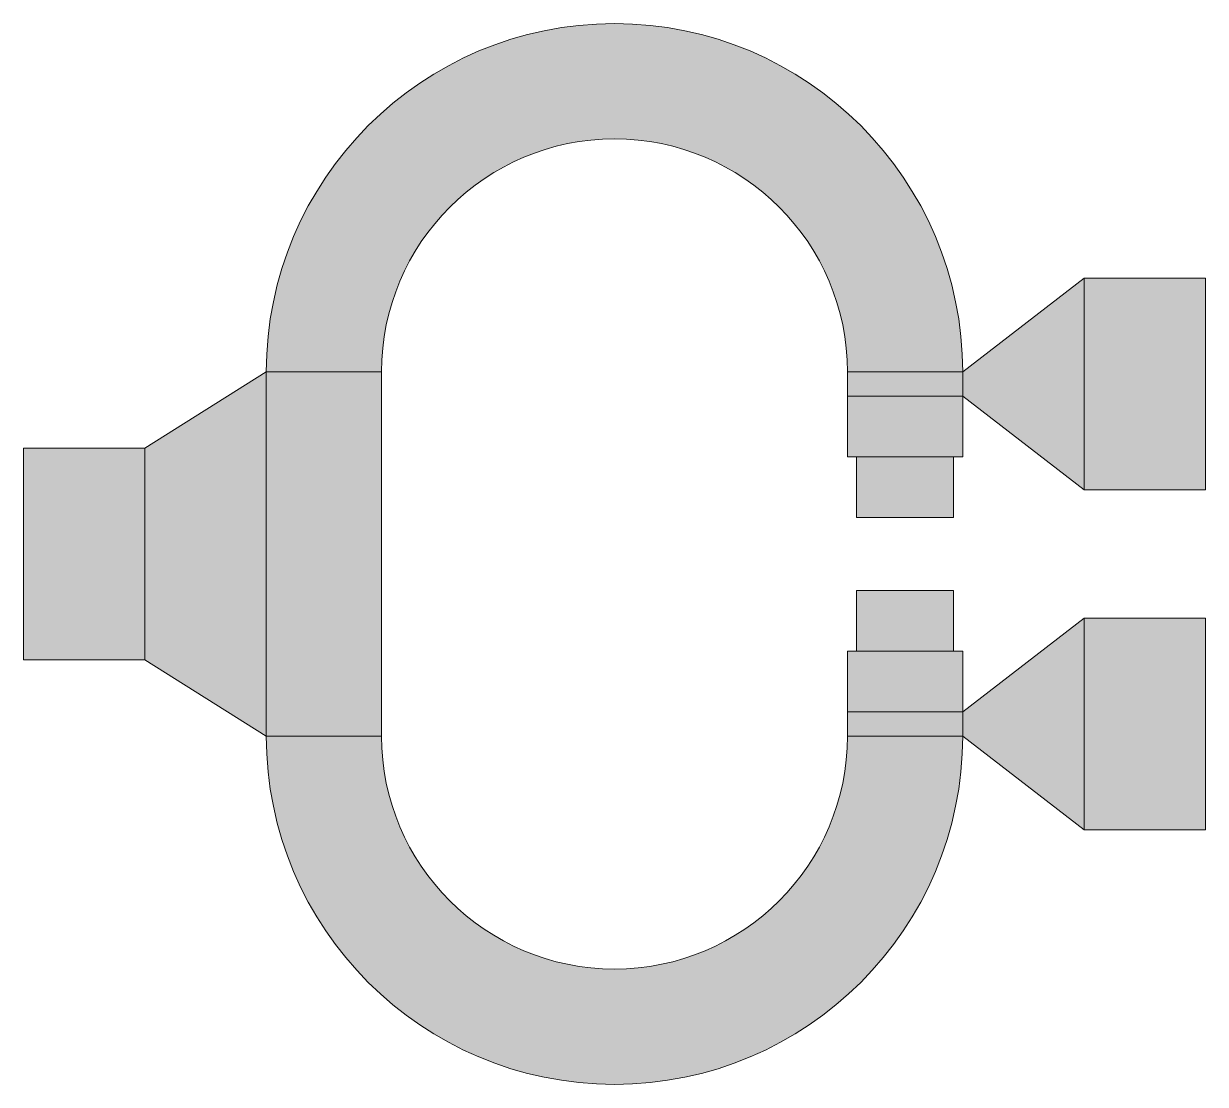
# Model space of a CAD drawing. Header units: inches. Extents: x 0.3 to 19.8, y -18.6 to -1.1.
import ezdxf

# ---------------------------------------------------------------- set-up
doc = ezdxf.new("R2010")
doc.units = ezdxf.units.IN
doc.header["$MEASUREMENT"] = 0
doc.layers.add('Layer 1', color=7, linetype='Continuous')

# ---------------------------------------------------------------- blocks, each defined once
blk = doc.blocks.new('block 2')
at = {"layer": 'Layer 1', "true_color": 0x69bd45}
h = blk.add_hatch(color=93, dxfattribs=at)
h.dxf.hatch_style = 2
edge = h.paths.add_edge_path()
edge.add_spline(control_points=[(13.894, -6.878), (13.894, -6.878), (15.794, -6.878), (15.794, -6.878), (15.794, -3.708), (13.224, -1.138), (10.054, -1.138), (6.884, -1.138), (4.314, -3.708), (4.314, -6.878), (4.314, -6.878), (6.214, -6.878), (6.214, -6.878), (6.214, -4.757), (7.934, -3.038), (10.054, -3.038), (12.175, -3.038), (13.894, -4.757), (13.894, -6.878)], knot_values=[0, 0, 0, 0, 1, 1, 1, 2, 2, 2, 3, 3, 3, 4, 4, 4, 5, 5, 5, 6, 6, 6, 6], degree=3, periodic=1)
at = {"layer": 'Layer 1', "lineweight": 0}
blk.add_open_spline([(13.894, -6.878), (13.894, -6.878), (15.794, -6.878), (15.794, -6.878), (15.794, -3.708), (13.224, -1.138), (10.054, -1.138), (6.884, -1.138), (4.314, -3.708), (4.314, -6.878), (4.314, -6.878), (6.214, -6.878), (6.214, -6.878), (6.214, -4.757), (7.934, -3.038), (10.054, -3.038), (12.175, -3.038), (13.894, -4.757), (13.894, -6.878)], degree=3, knots=[0, 0, 0, 0, 1, 1, 1, 2, 2, 2, 3, 3, 3, 4, 4, 4, 5, 5, 5, 6, 6, 6, 6], dxfattribs=at)
blk = doc.blocks.new('block 3')
at = {"layer": 'Layer 1', "true_color": 0x69bd45}
h = blk.add_hatch(color=93, dxfattribs=at)
h.dxf.hatch_style = 2
h.paths.add_polyline_path([(6.214, -6.878), (4.314, -6.878), (4.314, -12.878), (6.214, -12.878)])
at = {"layer": 'Layer 1', "lineweight": 0}
blk.add_lwpolyline([(6.214, -6.878), (4.314, -6.878), (4.314, -12.878), (6.214, -12.878), (6.214, -6.878)], dxfattribs=at)
blk = doc.blocks.new('block 4')
at = {"layer": 'Layer 1', "true_color": 0x69bd45}
h = blk.add_hatch(color=93, dxfattribs=at)
h.dxf.hatch_style = 2
h.paths.add_polyline_path([(2.315, -8.133), (2.315, -11.623), (4.314, -12.878), (4.314, -6.878)])
at = {"layer": 'Layer 1', "lineweight": 0}
blk.add_lwpolyline([(2.315, -8.133), (2.315, -11.623), (4.314, -12.878), (4.314, -6.878), (2.315, -8.133)], dxfattribs=at)
blk = doc.blocks.new('block 5')
at = {"layer": 'Layer 1', "true_color": 0x69bd45}
h = blk.add_hatch(color=93, dxfattribs=at)
h.dxf.hatch_style = 2
h.paths.add_polyline_path([(0.315, -11.623), (0.315, -8.133), (2.315, -8.133), (2.315, -11.623)])
at = {"layer": 'Layer 1', "lineweight": 0}
blk.add_lwpolyline([(0.315, -11.623), (0.315, -8.133), (2.315, -8.133), (2.315, -11.623), (0.315, -11.623)], dxfattribs=at)
blk = doc.blocks.new('block 6')
at = {"layer": 'Layer 1', "true_color": 0x69bd45}
h = blk.add_hatch(color=93, dxfattribs=at)
h.dxf.hatch_style = 2
edge = h.paths.add_edge_path()
edge.add_spline(control_points=[(6.214, -12.878), (6.214, -12.878), (4.314, -12.878), (4.314, -12.878), (4.314, -16.048), (6.884, -18.617), (10.054, -18.617), (13.224, -18.617), (15.794, -16.048), (15.794, -12.878), (15.794, -12.878), (13.894, -12.878), (13.894, -12.878), (13.894, -14.998), (12.175, -16.717), (10.054, -16.717), (7.934, -16.717), (6.214, -14.998), (6.214, -12.878)], knot_values=[0, 0, 0, 0, 1, 1, 1, 2, 2, 2, 3, 3, 3, 4, 4, 4, 5, 5, 5, 6, 6, 6, 6], degree=3, periodic=1)
at = {"layer": 'Layer 1', "lineweight": 0}
blk.add_open_spline([(6.214, -12.878), (6.214, -12.878), (4.314, -12.878), (4.314, -12.878), (4.314, -16.048), (6.884, -18.617), (10.054, -18.617), (13.224, -18.617), (15.794, -16.048), (15.794, -12.878), (15.794, -12.878), (13.894, -12.878), (13.894, -12.878), (13.894, -14.998), (12.175, -16.717), (10.054, -16.717), (7.934, -16.717), (6.214, -14.998), (6.214, -12.878)], degree=3, knots=[0, 0, 0, 0, 1, 1, 1, 2, 2, 2, 3, 3, 3, 4, 4, 4, 5, 5, 5, 6, 6, 6, 6], dxfattribs=at)
blk = doc.blocks.new('block 7')
at = {"layer": 'Layer 1', "true_color": 0x69bd45}
h = blk.add_hatch(color=93, dxfattribs=at)
h.dxf.hatch_style = 2
h.paths.add_polyline_path([(13.894, -12.878), (15.794, -12.878), (15.794, -12.478), (13.894, -12.478)])
at = {"layer": 'Layer 1', "lineweight": 0}
blk.add_lwpolyline([(13.894, -12.878), (15.794, -12.878), (15.794, -12.478), (13.894, -12.478), (13.894, -12.878)], dxfattribs=at)
blk = doc.blocks.new('block 8')
at = {"layer": 'Layer 1', "true_color": 0x69bd45}
h = blk.add_hatch(color=93, dxfattribs=at)
h.dxf.hatch_style = 2
h.paths.add_polyline_path([(17.794, -14.423), (17.794, -10.933), (15.794, -12.478), (15.794, -12.878)])
at = {"layer": 'Layer 1', "lineweight": 0}
blk.add_lwpolyline([(17.794, -14.423), (17.794, -10.933), (15.794, -12.478), (15.794, -12.878), (17.794, -14.423)], dxfattribs=at)
blk = doc.blocks.new('block 9')
at = {"layer": 'Layer 1', "true_color": 0x69bd45}
h = blk.add_hatch(color=93, dxfattribs=at)
h.dxf.hatch_style = 2
h.paths.add_polyline_path([(17.794, -14.423), (17.794, -10.933), (19.794, -10.933), (19.794, -14.423)])
at = {"layer": 'Layer 1', "lineweight": 0}
blk.add_lwpolyline([(17.794, -14.423), (17.794, -10.933), (19.794, -10.933), (19.794, -14.423), (17.794, -14.423)], dxfattribs=at)
blk = doc.blocks.new('block 10')
at = {"layer": 'Layer 1', "true_color": 0x69bd45}
h = blk.add_hatch(color=93, dxfattribs=at)
h.dxf.hatch_style = 2
h.paths.add_polyline_path([(14.044, -10.478), (15.644, -10.478), (15.644, -11.478), (14.044, -11.478)])
at = {"layer": 'Layer 1', "lineweight": 0}
blk.add_lwpolyline([(14.044, -10.478), (15.644, -10.478), (15.644, -11.478), (14.044, -11.478), (14.044, -10.478)], dxfattribs=at)
blk = doc.blocks.new('block 11')
at = {"layer": 'Layer 1', "true_color": 0x69bd45}
h = blk.add_hatch(color=93, dxfattribs=at)
h.dxf.hatch_style = 2
h.paths.add_polyline_path([(14.044, -8.278), (15.644, -8.278), (15.644, -9.278), (14.044, -9.278)])
at = {"layer": 'Layer 1', "lineweight": 0}
blk.add_lwpolyline([(14.044, -8.278), (15.644, -8.278), (15.644, -9.278), (14.044, -9.278), (14.044, -8.278)], dxfattribs=at)
blk = doc.blocks.new('block 12')
at = {"layer": 'Layer 1', "true_color": 0x69bd45}
h = blk.add_hatch(color=93, dxfattribs=at)
h.dxf.hatch_style = 2
h.paths.add_polyline_path([(13.894, -7.278), (15.794, -7.278), (15.794, -6.878), (13.894, -6.878)])
at = {"layer": 'Layer 1', "lineweight": 0}
blk.add_lwpolyline([(13.894, -7.278), (15.794, -7.278), (15.794, -6.878), (13.894, -6.878), (13.894, -7.278)], dxfattribs=at)
blk = doc.blocks.new('block 13')
at = {"layer": 'Layer 1', "true_color": 0x69bd45}
h = blk.add_hatch(color=93, dxfattribs=at)
h.dxf.hatch_style = 2
h.paths.add_polyline_path([(17.794, -8.823), (17.794, -5.333), (15.794, -6.878), (15.794, -7.278)])
at = {"layer": 'Layer 1', "lineweight": 0}
blk.add_lwpolyline([(17.794, -8.823), (17.794, -5.333), (15.794, -6.878), (15.794, -7.278), (17.794, -8.823)], dxfattribs=at)
blk = doc.blocks.new('block 14')
at = {"layer": 'Layer 1', "true_color": 0x69bd45}
h = blk.add_hatch(color=93, dxfattribs=at)
h.dxf.hatch_style = 2
h.paths.add_polyline_path([(17.794, -8.823), (17.794, -5.333), (19.794, -5.333), (19.794, -8.823)])
at = {"layer": 'Layer 1', "lineweight": 0}
blk.add_lwpolyline([(17.794, -8.823), (17.794, -5.333), (19.794, -5.333), (19.794, -8.823), (17.794, -8.823)], dxfattribs=at)
blk = doc.blocks.new('block 15')
at = {"layer": 'Layer 1', "true_color": 0x69bd45}
h = blk.add_hatch(color=93, dxfattribs=at)
h.dxf.hatch_style = 2
h.paths.add_polyline_path([(13.894, -11.478), (15.794, -11.478), (15.794, -12.478), (13.894, -12.478)])
at = {"layer": 'Layer 1', "lineweight": 0}
blk.add_lwpolyline([(13.894, -11.478), (15.794, -11.478), (15.794, -12.478), (13.894, -12.478), (13.894, -11.478)], dxfattribs=at)
blk = doc.blocks.new('block 16')
at = {"layer": 'Layer 1', "true_color": 0x69bd45}
h = blk.add_hatch(color=93, dxfattribs=at)
h.dxf.hatch_style = 2
h.paths.add_polyline_path([(13.894, -7.278), (15.794, -7.278), (15.794, -8.278), (13.894, -8.278)])
at = {"layer": 'Layer 1', "lineweight": 0}
blk.add_lwpolyline([(13.894, -7.278), (15.794, -7.278), (15.794, -8.278), (13.894, -8.278), (13.894, -7.278)], dxfattribs=at)

msp = doc.modelspace()

# ---------------------------------------------------------------- block references
at = {"layer": 'Layer 1'}
for name in ['block 2', 'block 13', 'block 14', 'block 4', 'block 3', 'block 12', 'block 16', 'block 5', 'block 11', 'block 10', 'block 8', 'block 9', 'block 15', 'block 7', 'block 6']:
    msp.add_blockref(name, (0, 0), dxfattribs=at)

doc.saveas('drawing.dxf')
